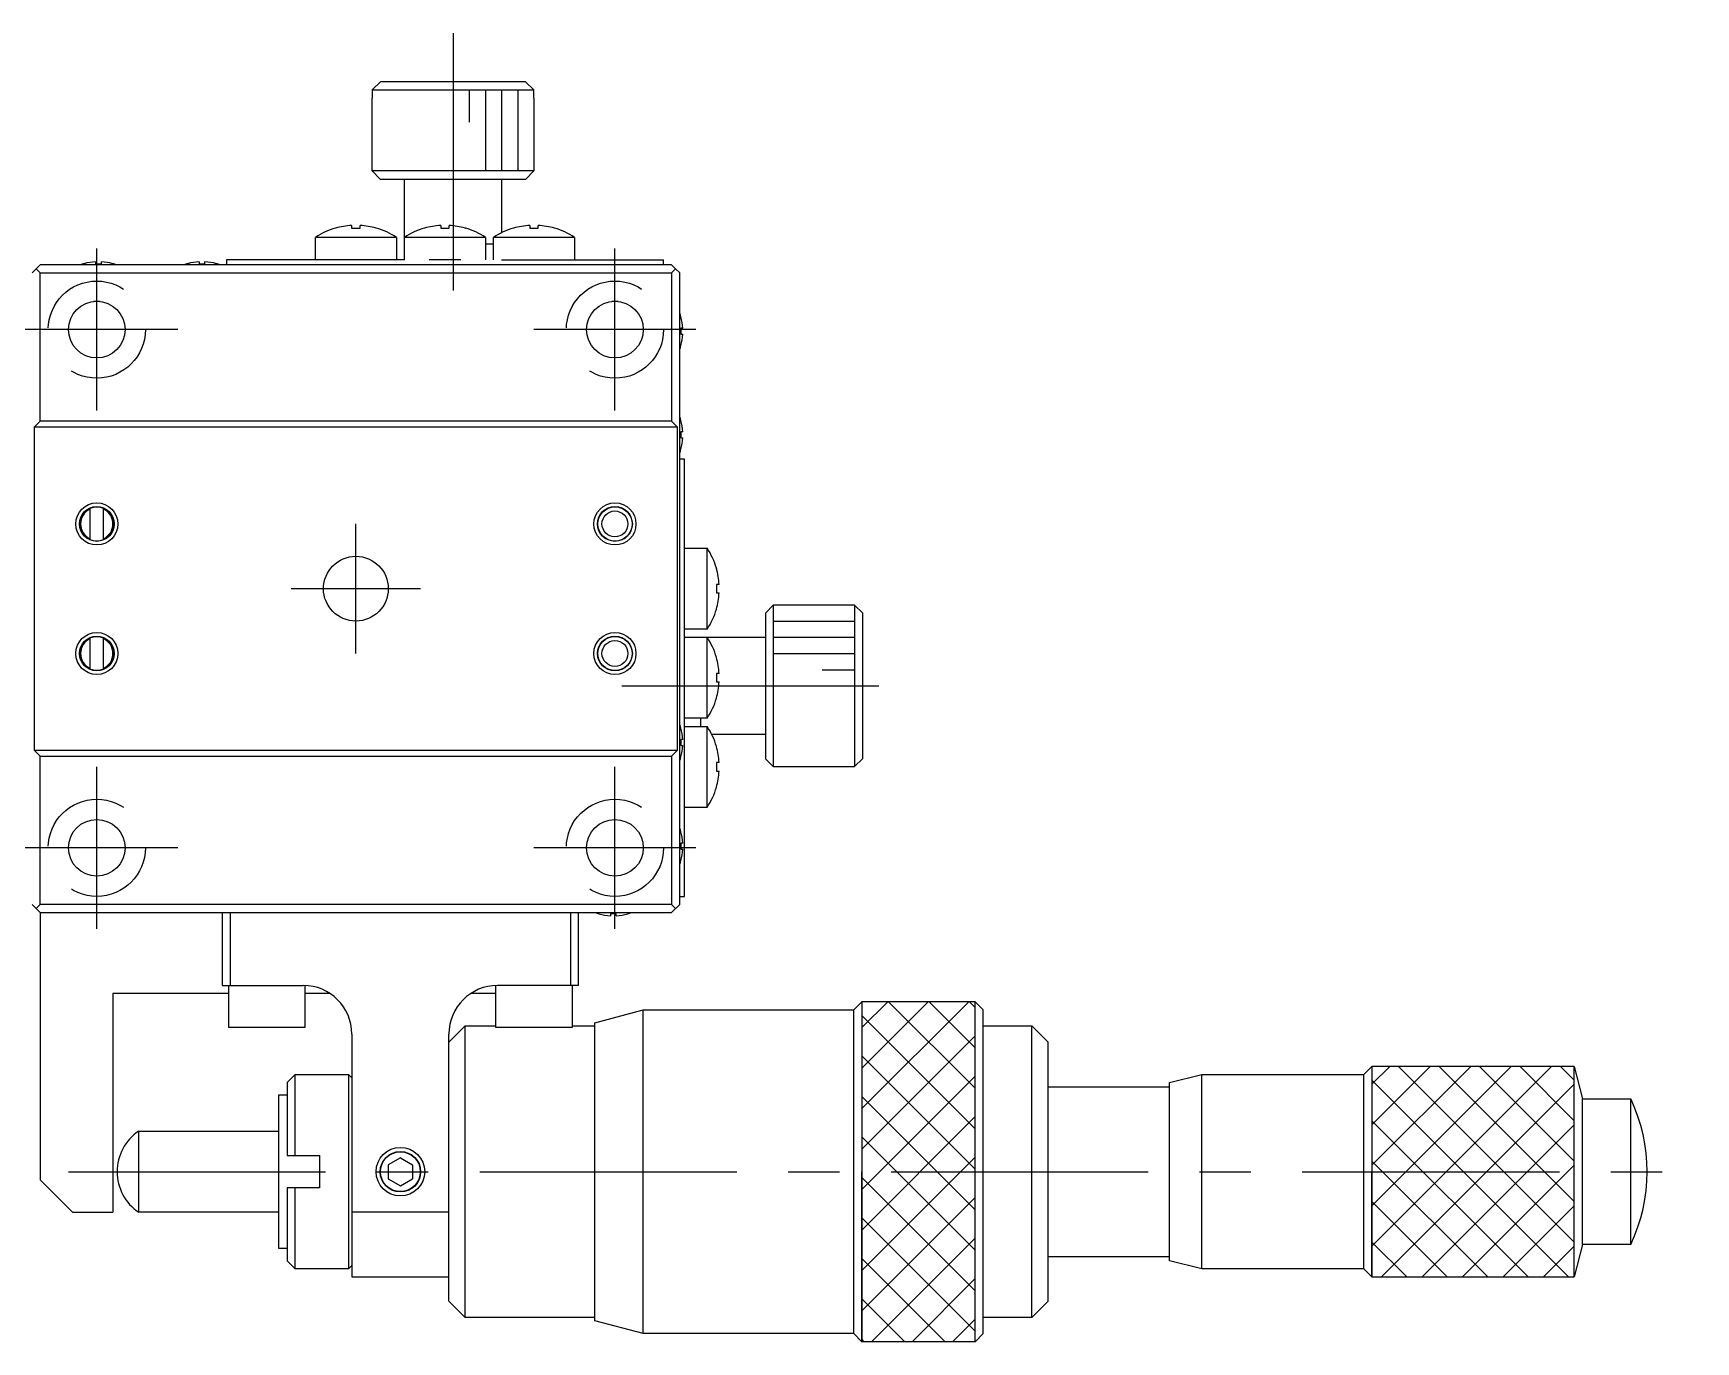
# Model space of a CAD drawing. Extents: x -3 to 377, y -8 to 251.
# Drawn here: x 274.1 to 376.8, y 106.7 to 187.6 of the extents above; entities that cross this region are included whole.
import ezdxf

# ---------------------------------------------------------------- set-up
doc = ezdxf.new("R2010")
doc.units = 0
doc.header["$LTSCALE"] = 0.5
doc.linetypes.add('CENTER', pattern=[50.8, 31.75, -6.35, 6.35, -6.35])
doc.linetypes.add('DASHED', pattern=[19.05, 12.7, -6.35])
doc.layers.get('0').update_dxf_attribs({"linetype": 'CONTINUOUS'})
for name, color, linetype in [('CENTER', 1, 'CENTER'), ('MSM_CONTINUOUS', 7, 'CONTINUOUS'), ('MSM_DASHED', 4, 'DASHED'), ('MSM_NARROW', 5, 'CONTINUOUS')]:
    doc.layers.add(name, color=color, linetype=linetype)

msp = doc.modelspace()

# ---------------------------------------------------------------- linework, layer by layer
for p, q in [((295.567813, 184.55), (295.066026, 184.05)), ((295.066026, 184.05), (305.033974, 184.05)), ((295.066026, 184.05), (295.066026, 183.55)), ((304.532187, 184.55), (295.567813, 184.55)), ((305.033974, 184.05), (304.532187, 184.55)), ((305.033974, 183.55), (305.033974, 184.05)), ((295.066026, 183.55), (295.05, 183.55)), ((295.05, 179.05), (295.05, 183.55)), ((305.05, 183.55), (305.033974, 183.55)), ((305.05, 183.55), (305.05, 179.05)), ((305.05, 179.05), (295.05, 179.05)), ((295.55, 178.55), (295.05, 179.05)), ((305.05, 179.05), (304.55, 178.55)), ((295.55, 178.55), (304.55, 178.55)), ((297.05, 173.55), (297.05, 178.55)), ((303.05, 178.55), (303.05, 175.231129)), ((293.79, 175.684953), (293.79, 175.512581)), ((294.31, 175.512581), (294.31, 175.684953)), ((299.29, 175.684953), (299.29, 175.512581)), ((299.81, 175.512581), (299.81, 175.684953)), ((304.79, 175.684953), (304.79, 175.512581)), ((305.31, 175.512581), (305.31, 175.684953)), ((296.55, 174.941657), (291.55, 174.941657)), ((291.55, 173.55), (291.55, 174.941657)), ((292.788067, 175.519436), (292.79141, 175.512581)), ((293.79, 175.512581), (294.31, 175.512581)), ((295.30859, 175.512581), (295.311933, 175.519436)), ((296.55, 174.941657), (296.55, 173.55)), ((302.05, 174.941657), (297.05, 174.941657)), ((298.288067, 175.519436), (298.29141, 175.512581)), ((299.29, 175.512581), (299.81, 175.512581)), ((300.80859, 175.512581), (300.811933, 175.519436)), ((302.05, 174.941657), (302.05, 173.55)), ((302.05, 174.55), (302.55, 174.55)), ((307.55, 174.941657), (302.55, 174.941657)), ((302.55, 173.55), (302.55, 174.941657)), ((303.788067, 175.519436), (303.79141, 175.512581)), ((304.79, 175.512581), (305.31, 175.512581)), ((306.30859, 175.512581), (306.311933, 175.519436)), ((307.55, 174.941657), (307.55, 173.55)), ((297.05, 173.55), (286.05, 173.55)), ((286.05, 173.55), (286.05, 173.25)), ((300.529796, 173.55), (298.570204, 173.55)), ((303.05, 173.55), (313.05, 173.55)), ((313.05, 173.25), (313.05, 173.55)), ((274.05, 172.75), (274.3, 173)), ((274.3, 173), (274.55, 173.25)), ((274.3, 173), (274.55, 172.75)), ((313.55, 173.25), (274.55, 173.25)), ((274.55, 163.6), (274.55, 172.75)), ((274.55, 172.75), (313.55, 172.75)), ((277.261384, 173.324144), (277.263639, 173.319522)), ((277.97, 173.439859), (277.97, 173.319522)), ((277.97, 173.319522), (278.33, 173.319522)), ((278.33, 173.319522), (278.33, 173.439859)), ((279.036361, 173.319522), (279.038616, 173.324144)), ((283.661384, 173.324144), (283.663639, 173.319522)), ((284.37, 173.439859), (284.37, 173.319522)), ((284.37, 173.319522), (284.73, 173.319522)), ((284.73, 173.319522), (284.73, 173.439859)), ((285.436361, 173.319522), (285.438616, 173.324144)), ((313.55, 173.25), (313.8, 173)), ((313.8, 173), (313.55, 172.75)), ((313.55, 172.75), (313.55, 163.6)), ((313.8, 173), (314.05, 172.75)), ((314.05, 133.75), (314.05, 172.75)), ((278.249754, 170.988562), (277.850246, 170.988562)), ((310.249754, 170.988562), (309.850246, 170.988562)), ((314.124144, 170.038616), (314.119522, 170.036361)), ((314.119522, 169.33), (314.119522, 168.97)), ((314.239859, 169.33), (314.119522, 169.33)), ((314.119522, 168.97), (314.239859, 168.97)), ((314.119522, 168.263639), (314.124144, 168.261384)), ((274.55, 163.6), (274.2, 163.25)), ((313.55, 163.6), (274.55, 163.6)), ((313.9, 163.25), (313.55, 163.6)), ((314.124144, 163.638616), (314.119522, 163.636361)), ((274.2, 143.25), (274.2, 163.25)), ((274.2, 163.25), (313.9, 163.25)), ((313.9, 163.25), (313.9, 143.25)), ((314.119522, 162.93), (314.119522, 162.57)), ((314.239859, 162.93), (314.119522, 162.93)), ((314.119522, 162.57), (314.239859, 162.57)), ((314.35, 161.25), (314.05, 161.25)), ((314.119522, 161.863639), (314.124144, 161.861384)), ((314.35, 134.25), (314.35, 161.25)), ((277.65, 156.251611), (277.65, 158.248389)), ((278.45, 158.248389), (278.45, 156.251611)), ((314.35, 155.75), (315.741657, 155.75)), ((315.741657, 150.75), (315.741657, 155.75)), ((316.319436, 154.511933), (316.312581, 154.50859)), ((316.312581, 153.51), (316.312581, 152.99)), ((316.484953, 153.51), (316.312581, 153.51)), ((316.312581, 152.99), (316.484953, 152.99)), ((316.312581, 151.99141), (316.319436, 151.988067)), ((319.35, 151.75), (319.85, 152.25)), ((319.85, 142.25), (319.85, 152.25)), ((319.85, 152.25), (324.35, 152.25)), ((324.35, 152.233974), (324.35, 152.25)), ((324.85, 152.233974), (324.35, 152.233974)), ((324.85, 152.233974), (324.85, 142.266026)), ((325.35, 151.732187), (324.85, 152.233974)), ((319.35, 151.75), (319.35, 142.75)), ((325.35, 142.767813), (325.35, 151.732187)), ((277.65, 148.251611), (277.65, 150.248389)), ((278.45, 150.248389), (278.45, 148.251611)), ((315.741657, 150.75), (314.35, 150.75)), ((314.35, 150.25), (319.35, 150.25)), ((315.741657, 145.25), (315.741657, 150.25)), ((316.319436, 149.011933), (316.312581, 149.00859)), ((316.312581, 148.01), (316.312581, 147.49)), ((316.484953, 148.01), (316.312581, 148.01)), ((316.312581, 147.49), (316.484953, 147.49)), ((316.312581, 146.49141), (316.319436, 146.488067)), ((315.741657, 145.25), (314.35, 145.25)), ((315.35, 144.75), (315.35, 145.25)), ((314.124144, 144.638616), (314.119522, 144.636361)), ((314.119522, 143.93), (314.119522, 143.57)), ((314.239859, 143.93), (314.119522, 143.93)), ((314.35, 144.75), (315.741657, 144.75)), ((315.741657, 139.75), (315.741657, 144.75)), ((319.35, 144.25), (316.031129, 144.25)), ((274.2, 143.25), (274.55, 142.9)), ((313.9, 143.25), (274.2, 143.25)), ((274.55, 133.75), (274.55, 142.9)), ((274.55, 142.9), (313.55, 142.9)), ((313.55, 142.9), (313.9, 143.25)), ((313.55, 142.9), (313.55, 133.75)), ((314.119522, 143.57), (314.239859, 143.57)), ((314.119522, 142.863639), (314.124144, 142.861384)), ((316.319436, 143.511933), (316.312581, 143.50859)), ((319.85, 142.25), (319.35, 142.75)), ((324.85, 142.266026), (325.35, 142.767813)), ((316.312581, 142.51), (316.312581, 141.99)), ((316.484953, 142.51), (316.312581, 142.51)), ((316.312581, 141.99), (316.484953, 141.99)), ((324.35, 142.25), (319.85, 142.25)), ((324.35, 142.25), (324.35, 142.266026)), ((324.35, 142.266026), (324.85, 142.266026)), ((316.312581, 140.99141), (316.319436, 140.988067)), ((315.741657, 139.75), (314.35, 139.75)), ((314.124144, 138.238616), (314.119522, 138.236361)), ((314.119522, 137.53), (314.119522, 137.17)), ((314.239859, 137.53), (314.119522, 137.53)), ((314.119522, 137.17), (314.239859, 137.17)), ((314.119522, 136.463639), (314.124144, 136.461384)), ((274.55, 133.25), (274.05, 133.75)), ((274.55, 133.75), (274.3, 133.5)), ((313.55, 133.75), (274.55, 133.75)), ((314.05, 133.75), (313.55, 133.25)), ((313.55, 133.75), (313.8, 133.5)), ((314.05, 134.25), (314.35, 134.25)), ((274.55, 133.25), (274.55, 116.75)), ((274.55, 133.25), (313.55, 133.25)), ((285.8, 133.25), (285.8, 128.75)), ((286.3, 128.75), (286.3, 133.25)), ((307.3, 133.25), (307.3, 128.75)), ((307.8, 128.75), (307.8, 133.25)), ((309.063639, 133.180478), (309.061384, 133.175856)), ((309.77, 133.180478), (309.77, 133.060141)), ((310.13, 133.180478), (309.77, 133.180478)), ((310.13, 133.060141), (310.13, 133.180478)), ((310.838616, 133.175856), (310.836361, 133.180478)), ((285.8, 128.75), (290.8, 128.75)), ((286.2, 126.15), (286.2, 128.75)), ((290.9, 128.748333), (290.9, 126.15)), ((302.7, 126.15), (302.7, 128.748333)), ((307.8, 128.75), (302.8, 128.75)), ((307.4, 128.75), (307.4, 126.15)), ((279.05, 128.25), (279.05, 114.75)), ((286.2, 128.25), (279.05, 128.25)), ((292.458312, 128.25), (290.9, 128.25)), ((302.7, 128.25), (301.141688, 128.25)), ((324.8, 127.25), (325.3, 127.75)), ((325.3, 127.75), (325.3, 106.75)), ((332.3, 106.75), (332.3, 127.75)), ((332.3, 127.75), (332.8, 127.25)), ((308.8, 126.45), (311.8, 127.25)), ((308.8, 108.05), (308.8, 126.45)), ((311.8, 107.25), (311.8, 127.25)), ((311.8, 127.25), (324.8, 127.25)), ((324.8, 107.25), (324.8, 127.25)), ((332.8, 107.25), (332.8, 127.25)), ((290.9, 126.15), (286.2, 126.15)), ((293.8, 125.75), (293.8, 110.75)), ((299.8, 125.25), (300.8, 126.25)), ((299.8, 109.25), (299.8, 125.75)), ((300.8, 108.25), (300.8, 126.25)), ((300.8, 126.25), (302.7, 126.25)), ((307.4, 126.15), (302.7, 126.15)), ((307.4, 126.25), (308.8, 126.25)), ((332.8, 126.25), (335.8, 126.25)), ((335.8, 108.25), (335.8, 126.25)), ((335.8, 126.25), (336.8, 125.25)), ((336.8, 109.25), (336.8, 125.25)), ((289.8, 122.75), (290.3, 123.25)), ((290.3, 118.25), (290.3, 123.25)), ((290.3, 123.25), (293.6, 123.25)), ((293.6, 123.25), (293.6, 111.25)), ((293.6, 123.25), (293.8, 123.05)), ((344.3, 122.75), (346.3, 123.25)), ((346.3, 111.25), (346.3, 123.25)), ((346.3, 123.25), (356.3, 123.25)), ((356.3, 123.25), (356.8, 123.75)), ((356.3, 111.25), (356.3, 123.25)), ((356.8, 123.75), (356.8, 110.75)), ((369.3, 110.75), (369.3, 123.75)), ((369.3, 123.75), (369.8, 121.75)), ((289.8, 122.75), (289.8, 118.25)), ((336.8, 122.5), (344.3, 122.5)), ((344.3, 111.75), (344.3, 122.75)), ((289.3, 112.5), (289.3, 122)), ((289.3, 122), (289.799981, 122)), ((369.8, 112.75), (369.8, 121.75)), ((369.8, 121.75), (372.786833, 121.75)), ((372.786833, 112.75), (372.786833, 121.75)), ((280.641688, 114.75), (280.641688, 119.75)), ((280.641688, 119.75), (289.3, 119.75)), ((289.8, 118.25), (291.8, 118.25)), ((291.8, 118.25), (291.8, 116.25)), ((296.8, 118.116025), (296.05, 117.683013)), ((296.8, 118.116025), (297.55, 117.683013)), ((296.05, 117.683013), (296.05, 116.816987)), ((297.55, 117.683013), (297.55, 116.816987)), ((276.55, 114.75), (274.55, 116.75)), ((291.8, 116.25), (289.8, 116.25)), ((289.8, 116.25), (289.8, 111.75)), ((290.3, 111.25), (290.3, 116.25)), ((296.05, 116.816987), (296.8, 116.383975)), ((296.8, 116.383975), (297.55, 116.816987)), ((276.55, 114.75), (279.05, 114.75)), ((289.3, 114.75), (280.641688, 114.75)), ((299.8, 114.75), (293.8, 114.75)), ((289.799981, 112.5), (289.3, 112.5)), ((344.3, 112), (336.8, 112)), ((369.8, 112.75), (369.3, 110.75)), ((372.786833, 112.75), (369.8, 112.75)), ((290.3, 111.25), (289.8, 111.75)), ((293.6, 111.25), (290.3, 111.25)), ((293.8, 111.45), (293.6, 111.25)), ((346.3, 111.25), (344.3, 111.75)), ((356.3, 111.25), (346.3, 111.25)), ((356.8, 110.75), (356.3, 111.25)), ((293.8, 110.75), (299.8, 110.75)), ((300.8, 108.25), (299.8, 109.25)), ((336.8, 109.25), (335.8, 108.25)), ((308.8, 108.25), (300.8, 108.25)), ((311.8, 107.25), (308.8, 108.05)), ((335.8, 108.25), (332.8, 108.25)), ((324.8, 107.25), (311.8, 107.25)), ((325.3, 106.75), (324.8, 107.25)), ((332.8, 107.25), (332.3, 106.75))]:
    msp.add_line(p, q)
for centre, radius in [((278.05, 169.25), 1.75), ((310.05, 169.25), 1.75), ((278.05, 157.25), 1.3), ((278.05, 157.25), 1.075), ((310.05, 157.25), 1.3), ((310.05, 157.25), 1.075), ((310.05, 157.25), 0.8), ((294.05, 153.25), 2), ((278.05, 149.25), 1.3), ((278.05, 149.25), 1.075), ((310.05, 149.25), 1.3), ((310.05, 149.25), 1.075), ((310.05, 149.25), 0.8), ((278.05, 137.25), 1.75), ((310.05, 137.25), 1.75), ((296.8, 117.25), 1.5), ((296.8, 117.25), 1.25)]:
    msp.add_circle(centre, radius)
for centre, radius, start, end in [((294.05, 171.2), 4.492483, 93.317816, 106.26943), ((294.05, 171.2), 4.492483, 73.73057, 86.682184), ((299.55, 171.2), 4.492483, 93.317816, 106.26943), ((299.55, 171.2), 4.492483, 73.73057, 86.682184), ((305.05, 171.2), 4.492483, 93.317816, 106.26943), ((305.05, 171.2), 4.492483, 73.73057, 86.682184), ((294.05, 171.2), 4.5, 106.285843, 123.748989), ((294.05, 171.2), 4.5, 56.251011, 73.714157), ((299.55, 171.2), 4.5, 106.285843, 123.748989), ((299.55, 171.2), 4.5, 56.251011, 73.714157), ((305.05, 171.2), 4.5, 106.285843, 123.748989), ((305.05, 171.2), 4.5, 56.251011, 73.714157), ((278.15, 170.25), 3.2, 106.122533, 110.364135), ((278.15, 170.25), 3.194933, 93.229709, 106.106712), ((278.15, 170.25), 3.194933, 73.893288, 86.770291), ((278.15, 170.25), 3.2, 69.635865, 73.877467), ((284.55, 170.25), 3.2, 106.122533, 110.364135), ((284.55, 170.25), 3.194933, 93.229709, 106.106712), ((284.55, 170.25), 3.194933, 73.893288, 86.770291), ((284.55, 170.25), 3.2, 69.635865, 73.877467), ((311.05, 169.15), 3.2, 16.122533, 20.364135), ((311.05, 169.15), 3.194933, 3.229709, 16.106712), ((311.05, 169.15), 3.194933, 343.893288, 356.770291), ((311.05, 169.15), 3.2, 339.635865, 343.877467), ((311.05, 162.75), 3.2, 16.122533, 20.364135), ((311.05, 162.75), 3.194933, 3.229709, 16.106712), ((311.05, 162.75), 3.194933, 343.893288, 356.770291), ((311.05, 162.75), 3.2, 339.635865, 343.877467), ((278.05, 157.25), 1, 113.578178, 246.421822), ((278.05, 157.25), 1, 293.578178, 66.421822), ((312, 153.25), 4.5, 16.285843, 33.748989), ((312, 153.25), 4.492483, 3.317816, 16.26943), ((312, 153.25), 4.492483, 343.73057, 356.682184), ((312, 153.25), 4.5, 326.251011, 343.714157), ((278.05, 149.25), 1, 113.578178, 246.421822), ((278.05, 149.25), 1, 293.578178, 66.421822), ((312, 147.75), 4.5, 16.285843, 33.748989), ((312, 147.75), 4.492483, 3.317816, 16.26943), ((312, 147.75), 4.492483, 343.73057, 356.682184), ((312, 147.75), 4.5, 326.251011, 343.714157), ((311.05, 143.75), 3.2, 16.122533, 20.364135), ((311.05, 143.75), 3.194933, 3.229709, 16.106712), ((312, 142.25), 4.5, 16.285843, 33.748989), ((311.05, 143.75), 3.2, 339.635865, 343.877467), ((311.05, 143.75), 3.194933, 343.893288, 356.770291), ((312, 142.25), 4.492483, 3.317816, 16.26943), ((312, 142.25), 4.492483, 343.73057, 356.682184), ((312, 142.25), 4.5, 326.251011, 343.714157), ((311.05, 137.35), 3.2, 16.122533, 20.364135), ((311.05, 137.35), 3.194933, 3.229709, 16.106712), ((311.05, 137.35), 3.194933, 343.893288, 356.770291), ((311.05, 137.35), 3.2, 339.635865, 343.877467), ((309.95, 136.25), 3.2, 249.635865, 253.877467), ((309.95, 136.25), 3.194933, 253.893288, 266.770291), ((309.95, 136.25), 3.194933, 273.229709, 286.106712), ((309.95, 136.25), 3.2, 286.122533, 290.364135), ((290.8, 125.75), 3, 0, 90), ((302.8, 125.75), 3, 90, 180), ((363.3, 117.25), 10.5, 334.623066, 25.3769134), ((282.3, 117.25), 3, 123.55731, 236.4426652)]:
    msp.add_arc(centre, radius, start, end)
at = {"layer": 'CENTER'}
for p, q in [((300.05, 187.55), (300.05, 169.664572)), ((278.05, 164.25), (278.05, 174.25)), ((310.05, 164.25), (310.05, 174.25)), ((283.05, 169.25), (273.05, 169.25)), ((315.05, 169.25), (305.05, 169.25)), ((294.05, 149.25), (294.05, 157.25)), ((298.05, 153.25), (290.05, 153.25)), ((310.472136, 147.25), (328.35, 147.25)), ((278.05, 132.25), (278.05, 142.25)), ((310.05, 132.25), (310.05, 142.25)), ((283.05, 137.25), (273.05, 137.25)), ((315.05, 137.25), (305.05, 137.25)), ((276.3, 117.25), (376.8, 117.25))]:
    msp.add_line(p, q, dxfattribs=at)
at = {"layer": 'MSM_CONTINUOUS'}
for p, q in [((332.3, 127.75), (325.3, 127.75)), ((332.3, 117.250158), (332.3, 127.75)), ((369.3, 123.75), (356.8, 123.75)), ((369.3, 117.250098), (369.3, 123.75)), ((325.3, 106.75), (325.3, 117.250158)), ((356.8, 110.75), (356.8, 117.250098)), ((356.8, 110.75), (369.3, 110.75)), ((332.3, 106.75), (325.3, 106.75))]:
    msp.add_line(p, q, dxfattribs=at)
for centre, radius in [((278.05, 157.25), 1.0565), ((310.05, 157.25), 1.0565), ((278.05, 149.25), 1.0565), ((310.05, 149.25), 1.0565), ((296.8, 117.25), 1.2295)]:
    msp.add_circle(centre, radius, dxfattribs=at)
at = {"layer": 'MSM_DASHED'}
for centre in [(278.05, 169.25), (310.05, 169.25), (278.05, 137.25), (310.05, 137.25)]:
    msp.add_circle(centre, 3, dxfattribs=at)
at = {"layer": 'MSM_NARROW'}
for p, q in [((301.05, 184.05), (301.05, 182.05)), ((302.05, 184.05), (302.05, 179.05)), ((303.05, 184.05), (303.05, 179.05)), ((304.05, 184.05), (304.05, 179.05)), ((319.85, 151.25), (324.85, 151.25)), ((319.85, 150.25), (324.85, 150.25)), ((319.85, 149.25), (324.85, 149.25)), ((322.85, 148.25), (324.85, 148.25)), ((326.9, 127.75), (325.3, 126.15)), ((329.4, 127.75), (325.3, 123.65)), ((331.9, 127.75), (325.3, 121.15)), ((332.3, 122.4), (326.95, 127.75)), ((332.3, 124.9), (329.45, 127.75)), ((332.3, 127.4), (331.95, 127.75)), ((332.3, 119.9), (325.3, 126.9)), ((332.3, 125.65), (325.3, 118.65)), ((332.3, 117.4), (325.3, 124.4)), ((357.9, 123.75), (356.8, 122.65)), ((360.4, 123.75), (356.8, 120.15)), ((362.9, 123.75), (356.8, 117.65)), ((365.4, 123.75), (356.8, 115.15)), ((367.9, 123.75), (356.8, 112.65)), ((369.3, 112.9), (358.45, 123.75)), ((369.3, 115.4), (360.95, 123.75)), ((369.3, 117.9), (363.45, 123.75)), ((369.3, 120.4), (365.95, 123.75)), ((369.3, 122.9), (368.45, 123.75)), ((332.3, 123.15), (325.3, 116.15)), ((368.95, 110.75), (356.8, 122.9)), ((369.3, 122.65), (357.4, 110.75)), ((332.3, 114.9), (325.3, 121.9)), ((332.3, 120.65), (325.3, 113.65)), ((366.45, 110.75), (356.8, 120.4)), ((369.3, 120.15), (359.9, 110.75)), ((332.3, 112.4), (325.3, 119.4)), ((332.3, 118.15), (325.3, 111.15)), ((363.95, 110.75), (356.8, 117.9)), ((369.3, 117.65), (362.4, 110.75)), ((332.3, 109.9), (325.3, 116.9)), ((332.3, 115.65), (325.3, 108.65)), ((361.45, 110.75), (356.8, 115.4)), ((369.3, 115.15), (364.9, 110.75)), ((332.3, 107.4), (325.3, 114.4)), ((332.3, 113.15), (325.9, 106.75)), ((358.95, 110.75), (356.8, 112.9)), ((369.3, 112.65), (367.4, 110.75)), ((330.45, 106.75), (325.3, 111.9)), ((332.3, 110.65), (328.4, 106.75)), ((327.95, 106.75), (325.3, 109.4)), ((332.3, 108.15), (330.9, 106.75)), ((325.45, 106.75), (325.3, 106.9))]:
    msp.add_line(p, q, dxfattribs=at)
for centre, radius in [((278.05, 157.25), 1.3), ((310.05, 157.25), 1.3), ((278.05, 149.25), 1.3), ((310.05, 149.25), 1.3), ((296.8, 117.25), 1.5)]:
    msp.add_circle(centre, radius, dxfattribs=at)

doc.saveas('drawing.dxf')
